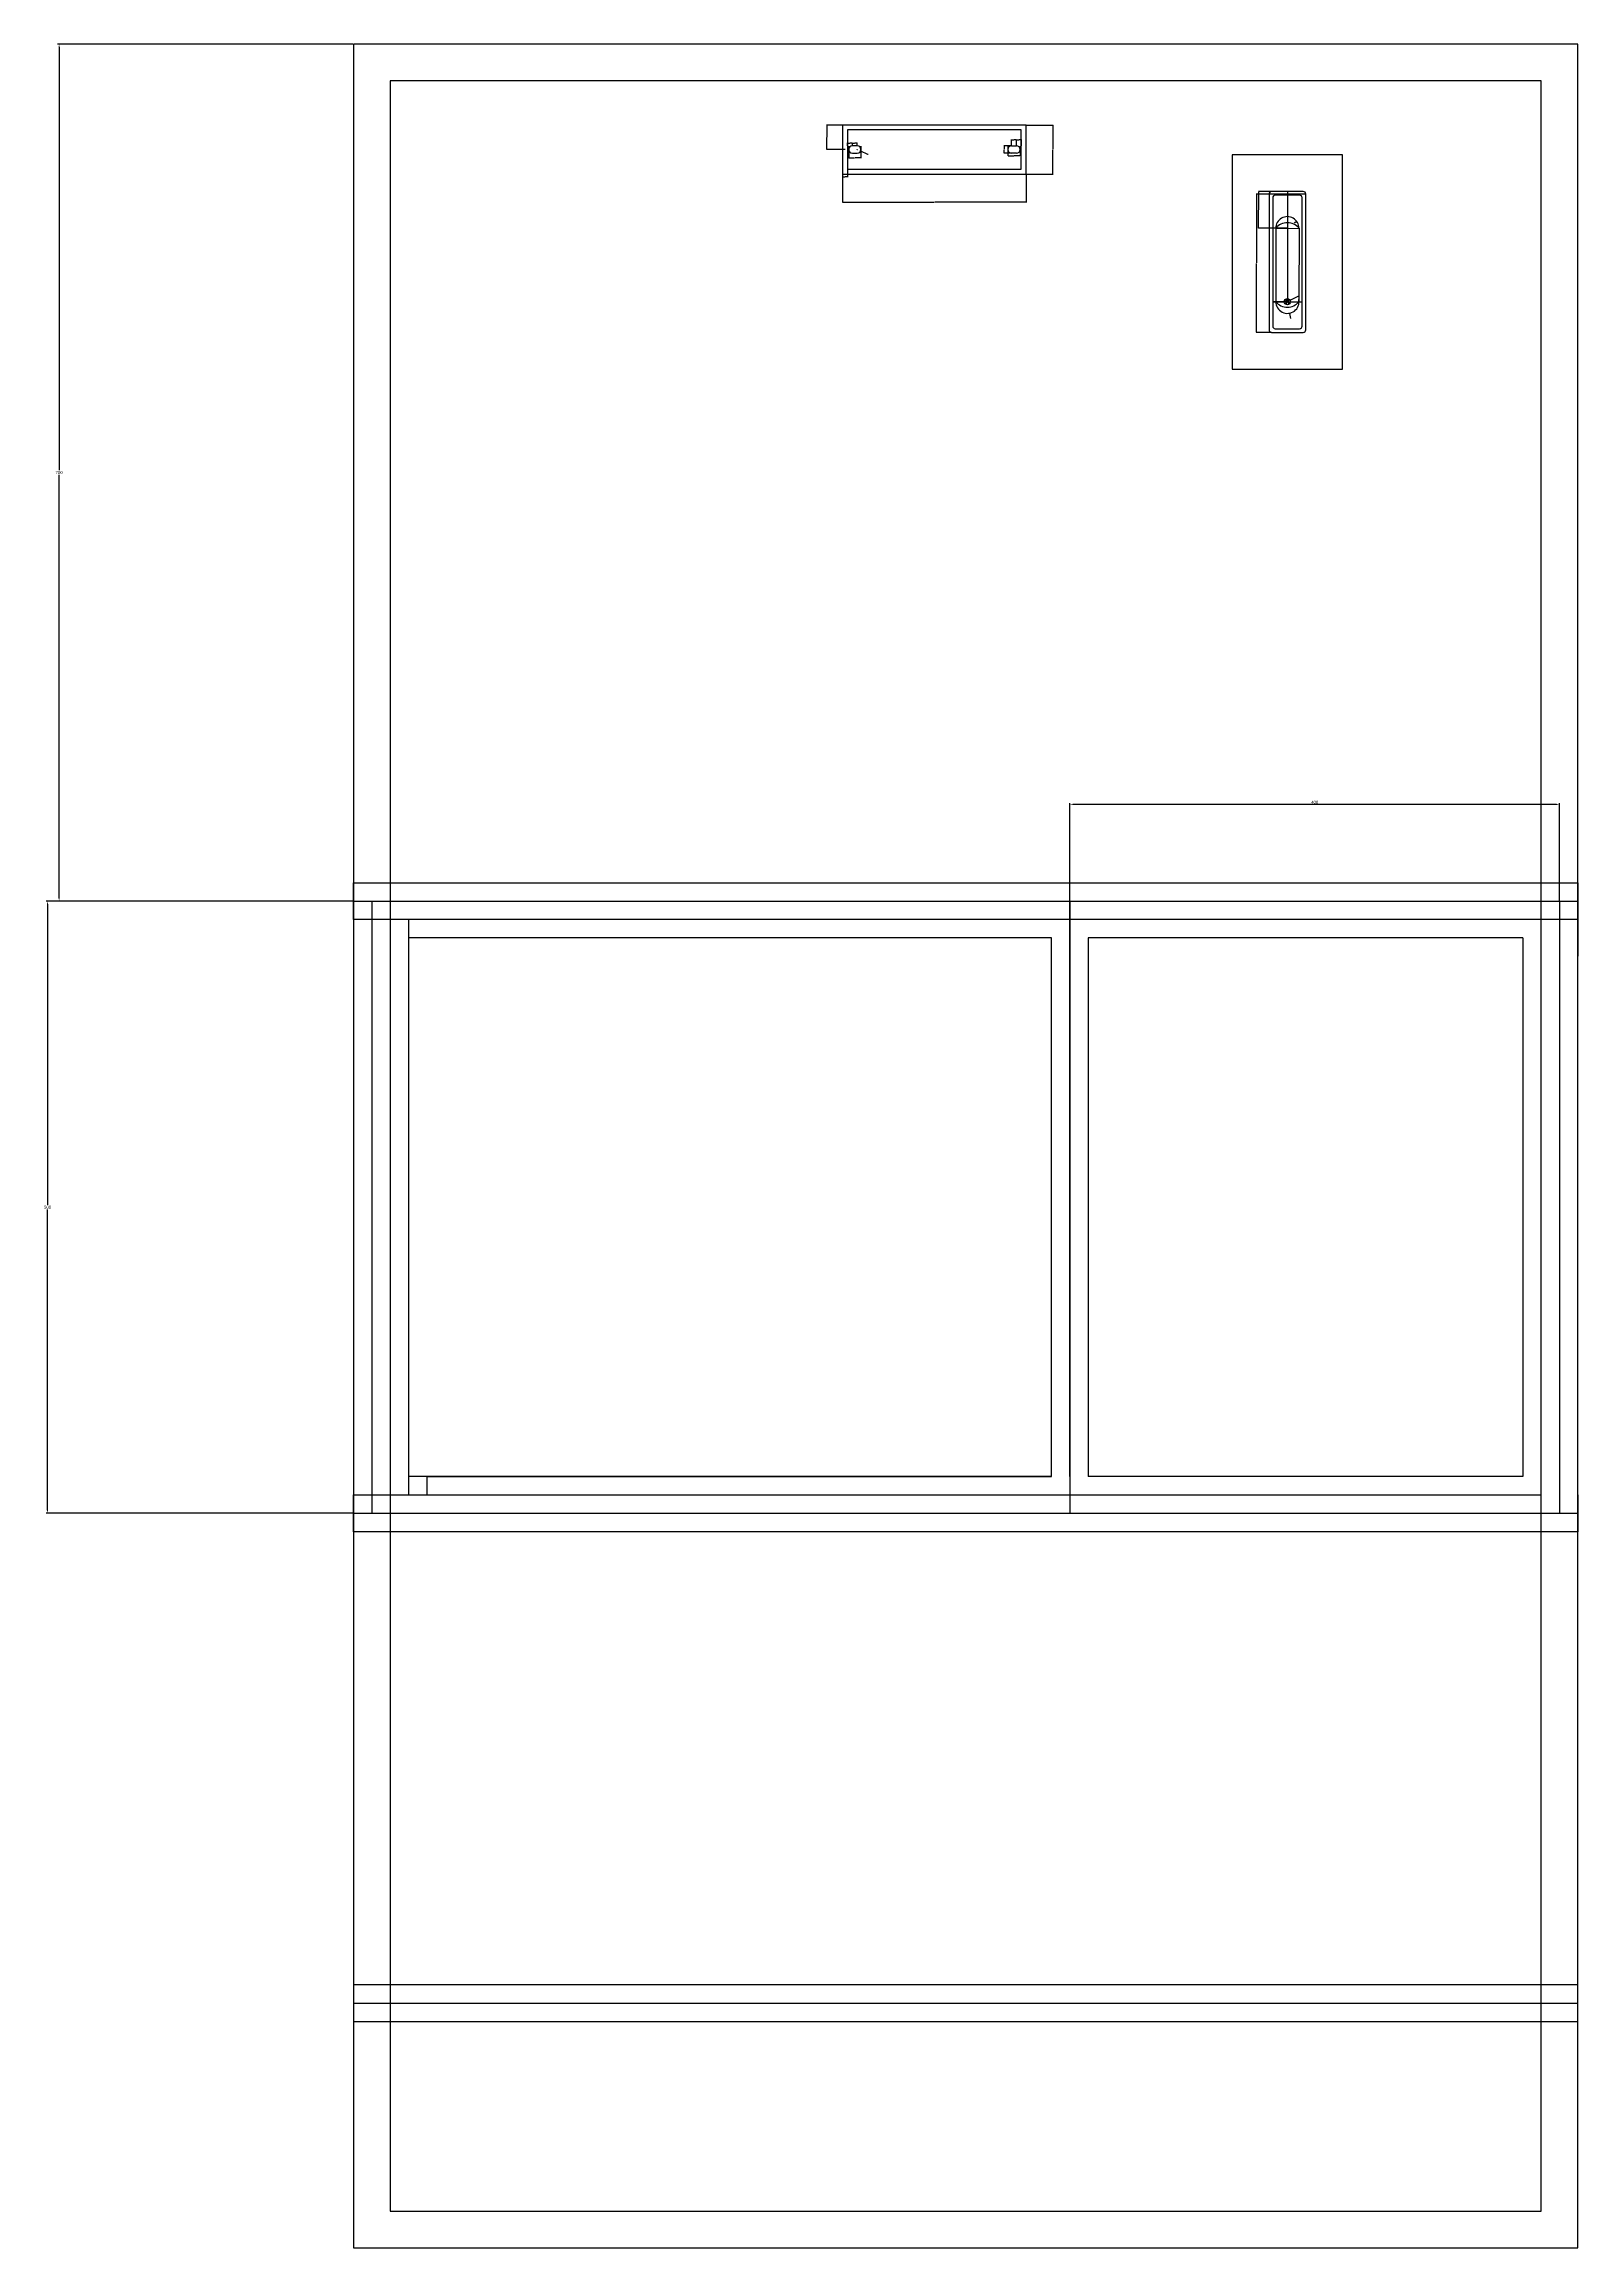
# Model space of a CAD drawing. Header units: millimetres. Extents: x 76 to 12892, y 3949 to 6333.
# Drawn here: x 76 to 1329, y 4391 to 6191 of the extents above; entities that cross this region are included whole.
import ezdxf

# ---------------------------------------------------------------- set-up
doc = ezdxf.new("R2010")
doc.units = ezdxf.units.MM
doc.layers.add('DIMEN', color=102, linetype='Continuous', plot=False)
doc.layers.add('SKALA', color=10, linetype='Continuous')
doc.styles.get("Standard").update_dxf_attribs({"font": 'arial.ttf'})
doc.styles.add('WD', font='Microsoft JhengHei.ttf')
doc.dimstyles.new('-', dxfattribs={"dimtxt": 0.18, "dimasz": 0.18, "dimexe": 0.18, "dimexo": 0.0625, "dimgap": 0.09, "dimtad": 0, "dimtih": 1, "dimtoh": 1, "dimzin": 0, "dimdsep": 46, "dimtxsty": 'WD', "dimcen": 0.09, "dimadec": 0, "dimazin": 0, "dimtfac": 1, "dimtofl": 0, "dimtmove": 2, "dimatfit": 3, "dimfxl": 1, "dimtolj": 1, "dimtzin": 0, "dimarcsym": 0})
doc.dimstyles.get("Standard").update_dxf_attribs({"dimtxt": 0.18, "dimasz": 0.18, "dimexe": 0.18, "dimexo": 0.0625, "dimgap": 0.09, "dimtad": 0, "dimtih": 1, "dimtoh": 1, "dimdec": 4, "dimzin": 0, "dimdsep": 46, "dimtxsty": 'Standard', "dimcen": 0.09, "dimadec": 0, "dimazin": 0, "dimtfac": 1, "dimtdec": 4, "dimtofl": 0, "dimtmove": 0, "dimatfit": 3, "dimfxl": 1, "dimtolj": 1, "dimtzin": 0, "dimarcsym": 0})

# ---------------------------------------------------------------- blocks, each defined once
blk = doc.blocks.new('*D294')
at = {"layer": 'Defpoints', "color": 0, "transparency": 16777216}
for p in [(328.8, 6191.4), (88.3, 5491.4), (328.8, 5491.4)]:
    blk.add_point(p, dxfattribs=at)
at = {"layer": 'DIMEN', "color": 0, "lineweight": -2, "transparency": 16777216}
for p, q in [((328.1, 6191.4), (87.1, 6191.4)), ((88.3, 6188.9), (88.3, 5843.3)), ((88.3, 5493.9), (88.3, 5839.5)), ((328.1, 5491.4), (87.1, 5491.4))]:
    blk.add_line(p, q, dxfattribs=at)
at = {"layer": 'DIMEN', "color": 0, "transparency": 16777216}
for points in [[(87.9, 6188.9), (88.7, 6188.9), (88.3, 6191.4)], [(87.9, 5493.9), (88.7, 5493.9), (88.3, 5491.4)]]:
    blk.add_solid(points, dxfattribs=at)
at = {"layer": 'DIMEN', "color": 0, "transparency": 16777216, "insert": (88.3, 5841.4), "char_height": 2.5, "attachment_point": 5}
blk.add_mtext('\\A1;700', dxfattribs=at)
blk = doc.blocks.new('*D295')
at = {"layer": 'Defpoints', "color": 0, "transparency": 16777216}
for p in [(328.8, 5491.4), (78.9, 4991.4), (328.8, 4991.4)]:
    blk.add_point(p, dxfattribs=at)
at = {"layer": 'DIMEN', "color": 0, "lineweight": -2, "transparency": 16777216}
for p, q in [((328.1, 5491.4), (77.6, 5491.4)), ((78.9, 5488.9), (78.9, 5243.3)), ((78.9, 4993.9), (78.9, 5239.5)), ((328.1, 4991.4), (77.6, 4991.4))]:
    blk.add_line(p, q, dxfattribs=at)
at = {"layer": 'DIMEN', "color": 0, "transparency": 16777216}
for points in [[(78.4, 5488.9), (79.3, 5488.9), (78.9, 5491.4)], [(78.4, 4993.9), (79.3, 4993.9), (78.9, 4991.4)]]:
    blk.add_solid(points, dxfattribs=at)
at = {"layer": 'DIMEN', "color": 0, "transparency": 16777216, "insert": (78.9, 5241.4), "char_height": 2.5, "attachment_point": 5}
blk.add_mtext('\\A1;500', dxfattribs=at)
blk = doc.blocks.new('*D296')
at = {"layer": 'Defpoints', "color": 0, "transparency": 16777216}
for p in [(736.2, 6108.2), (740.2, 6110.4), (740.2, 6108.2)]:
    blk.add_point(p, dxfattribs=at)
at = {"layer": 'DIMEN', "color": 0, "lineweight": -2, "transparency": 16777216}
for p, q in [((736.2, 6108.3), (736.2, 6110.6)), ((736.3, 6110.4), (738, 6110.4)), ((740, 6110.4), (738.3, 6110.4)), ((740.2, 6108.3), (740.2, 6110.6))]:
    blk.add_line(p, q, dxfattribs=at)
at = {"layer": 'DIMEN', "color": 0, "transparency": 16777216}
for points in [[(736.3, 6110.5), (736.3, 6110.4), (736.2, 6110.4)], [(740, 6110.5), (740, 6110.4), (740.2, 6110.4)]]:
    blk.add_solid(points, dxfattribs=at)
at = {"layer": 'DIMEN', "color": 0, "transparency": 16777216, "insert": (738.2, 6110.4), "char_height": 0.18, "attachment_point": 5}
blk.add_mtext('\\A1;4', dxfattribs=at)
blk = doc.blocks.new('*D285')
at = {"layer": 'Defpoints', "color": 0, "transparency": 16777216}
for p in [(732.2, 6110.5), (732.2, 6108.2), (736.2, 6108.2)]:
    blk.add_point(p, dxfattribs=at)
at = {"layer": 'DIMEN', "color": 0, "lineweight": -2, "transparency": 16777216}
for p, q in [((732.2, 6108.3), (732.2, 6110.7)), ((732.3, 6110.5), (734, 6110.5)), ((736, 6110.5), (734.3, 6110.5)), ((736.2, 6108.3), (736.2, 6110.7))]:
    blk.add_line(p, q, dxfattribs=at)
at = {"layer": 'DIMEN', "color": 0, "transparency": 16777216}
for points in [[(732.3, 6110.6), (732.3, 6110.5), (732.2, 6110.5)], [(736, 6110.6), (736, 6110.5), (736.2, 6110.5)]]:
    blk.add_solid(points, dxfattribs=at)
at = {"layer": 'DIMEN', "color": 0, "transparency": 16777216, "insert": (734.2, 6110.5), "char_height": 0.18, "attachment_point": 5}
blk.add_mtext('\\A1;4', dxfattribs=at)
blk = doc.blocks.new('*D286')
at = {"layer": 'Defpoints', "color": 0, "transparency": 16777216}
for p in [(740.2, 6105.2), (742.9, 6104)]:
    blk.add_point(p, dxfattribs=at)
at = {"layer": 'DIMEN', "color": 0, "lineweight": -2, "transparency": 16777216}
for p, q in [((740.1, 6105.2), (740.3, 6105.2)), ((740.2, 6105.1), (740.2, 6105.3)), ((748.9, 6101.3), (743.1, 6103.9)), ((749.1, 6101.3), (748.9, 6101.3))]:
    blk.add_line(p, q, dxfattribs=at)
at = {"layer": 'DIMEN', "color": 0, "transparency": 16777216}
blk.add_solid([(743.1, 6103.9), (743.1, 6103.9), (742.9, 6104)], dxfattribs=at)
at = {"layer": 'DIMEN', "color": 0, "transparency": 16777216, "insert": (749.3, 6101.3), "char_height": 0.18, "attachment_point": 5}
blk.add_mtext('\\A1;R3', dxfattribs=at)
blk = doc.blocks.new('*D287')
at = {"layer": 'Defpoints', "color": 0, "transparency": 16777216}
for p in [(733.2, 6108.2), (743.2, 6108.2), (743.2, 6098.4)]:
    blk.add_point(p, dxfattribs=at)
at = {"layer": 'DIMEN', "color": 0, "lineweight": -2, "transparency": 16777216}
for p, q in [((733.2, 6108.1), (733.2, 6098.3)), ((743.2, 6108.1), (743.2, 6098.3)), ((733.3, 6098.4), (738, 6098.4)), ((743, 6098.4), (738.4, 6098.4))]:
    blk.add_line(p, q, dxfattribs=at)
at = {"layer": 'DIMEN', "color": 0, "transparency": 16777216}
for points in [[(733.3, 6098.5), (733.3, 6098.4), (733.2, 6098.4)], [(743, 6098.5), (743, 6098.4), (743.2, 6098.4)]]:
    blk.add_solid(points, dxfattribs=at)
at = {"layer": 'DIMEN', "color": 0, "transparency": 16777216, "insert": (738.2, 6098.4), "char_height": 0.18, "attachment_point": 5}
blk.add_mtext('\\A1;10', dxfattribs=at)
blk = doc.blocks.new('*D288')
at = {"layer": 'Defpoints', "color": 0, "transparency": 16777216}
for p in [(730.4, 6125.2), (715.3, 6105.2), (730.4, 6105.2)]:
    blk.add_point(p, dxfattribs=at)
at = {"layer": 'DIMEN', "color": 0, "lineweight": -2, "transparency": 16777216}
for p, q in [((730.3, 6125.2), (715.1, 6125.2)), ((715.3, 6125), (715.3, 6115.4)), ((730.3, 6105.2), (715.1, 6105.2)), ((715.3, 6105.4), (715.3, 6115))]:
    blk.add_line(p, q, dxfattribs=at)
at = {"layer": 'DIMEN', "color": 0, "transparency": 16777216}
for points in [[(715.3, 6125), (715.3, 6125), (715.3, 6125.2)], [(715.3, 6105.4), (715.3, 6105.4), (715.3, 6105.2)]]:
    blk.add_solid(points, dxfattribs=at)
at = {"layer": 'DIMEN', "color": 0, "transparency": 16777216, "insert": (715.3, 6115.2), "char_height": 0.18, "attachment_point": 5}
blk.add_mtext('\\A1;20', dxfattribs=at)
blk = doc.blocks.new('*D297')
at = {"layer": 'Defpoints', "color": 0, "transparency": 16777216}
for p in [(728.2, 6085.2), (878.2, 6085.2), (878.2, 6062.2)]:
    blk.add_point(p, dxfattribs=at)
at = {"layer": 'DIMEN', "color": 0, "lineweight": -2, "transparency": 16777216}
for p, q in [((728.2, 6085.1), (728.2, 6062)), ((878.2, 6085.1), (878.2, 6062)), ((728.3, 6062.2), (802.9, 6062.2)), ((878, 6062.2), (803.4, 6062.2))]:
    blk.add_line(p, q, dxfattribs=at)
at = {"layer": 'DIMEN', "color": 0, "transparency": 16777216}
for points in [[(728.3, 6062.2), (728.3, 6062.2), (728.2, 6062.2)], [(878, 6062.2), (878, 6062.2), (878.2, 6062.2)]]:
    blk.add_solid(points, dxfattribs=at)
at = {"layer": 'DIMEN', "color": 0, "transparency": 16777216, "insert": (803.2, 6062.2), "char_height": 0.18, "attachment_point": 5}
blk.add_mtext('\\A1;150', dxfattribs=at)
blk = doc.blocks.new('*D298')
at = {"layer": 'Defpoints', "color": 0, "transparency": 16777216}
for p in [(878.2, 6125.2), (878.2, 6085.2), (900, 6085.2)]:
    blk.add_point(p, dxfattribs=at)
at = {"layer": 'DIMEN', "color": 0, "lineweight": -2, "transparency": 16777216}
for p, q in [((878.2, 6125.2), (900.2, 6125.2)), ((900, 6125), (900, 6105.4)), ((900, 6085.4), (900, 6105)), ((878.2, 6085.2), (900.2, 6085.2))]:
    blk.add_line(p, q, dxfattribs=at)
at = {"layer": 'DIMEN', "color": 0, "transparency": 16777216}
for points in [[(900, 6125), (900, 6125), (900, 6125.2)], [(900, 6085.4), (900, 6085.4), (900, 6085.2)]]:
    blk.add_solid(points, dxfattribs=at)
at = {"layer": 'DIMEN', "color": 0, "transparency": 16777216, "insert": (900, 6105.2), "char_height": 0.18, "attachment_point": 5}
blk.add_mtext('\\A1;40', dxfattribs=at)
blk = doc.blocks.new('*D299')
at = {"layer": 'Defpoints', "color": 0, "transparency": 16777216}
for p in [(913.8, 5570.2), (913.8, 5491.4), (1313.8, 5491.4)]:
    blk.add_point(p, dxfattribs=at)
at = {"layer": 'DIMEN', "color": 0, "lineweight": -2, "transparency": 16777216}
for p, q in [((913.8, 5492), (913.8, 5571.4)), ((1311.3, 5570.2), (916.3, 5570.2)), ((1313.8, 5492), (1313.8, 5571.4))]:
    blk.add_line(p, q, dxfattribs=at)
at = {"layer": 'DIMEN', "color": 0, "transparency": 16777216}
for points in [[(916.3, 5570.6), (916.3, 5569.8), (913.8, 5570.2)], [(1311.3, 5570.6), (1311.3, 5569.8), (1313.8, 5570.2)]]:
    blk.add_solid(points, dxfattribs=at)
at = {"layer": 'DIMEN', "color": 0, "transparency": 16777216, "insert": (1113.8, 5572.1), "char_height": 2.5, "attachment_point": 5}
blk.add_mtext('\\A1;400', dxfattribs=at)
blk = doc.blocks.new('*D300')
at = {"layer": 'Defpoints', "color": 0, "transparency": 16777216}
for p in [(728.2, 6089.2), (732.2, 6089.2), (728.2, 6082.9)]:
    blk.add_point(p, dxfattribs=at)
at = {"layer": 'DIMEN', "color": 0, "lineweight": -2, "transparency": 16777216}
for p, q in [((728.2, 6089.1), (728.2, 6082.7)), ((732.2, 6089.1), (732.2, 6082.7)), ((728.3, 6082.9), (730, 6082.9)), ((732, 6082.9), (730.3, 6082.9))]:
    blk.add_line(p, q, dxfattribs=at)
at = {"layer": 'DIMEN', "color": 0, "transparency": 16777216}
for points in [[(728.3, 6082.9), (728.3, 6082.8), (728.2, 6082.9)], [(732, 6082.9), (732, 6082.8), (732.2, 6082.9)]]:
    blk.add_solid(points, dxfattribs=at)
at = {"layer": 'DIMEN', "color": 0, "transparency": 16777216, "insert": (730.2, 6082.9), "char_height": 0.18, "attachment_point": 5}
blk.add_mtext('\\A1;4', dxfattribs=at)
blk = doc.blocks.new('*D301')
at = {"layer": 'Defpoints', "color": 0, "transparency": 16777216}
for p in [(866.2, 6108.2), (870.2, 6113.2), (870.2, 6108.2)]:
    blk.add_point(p, dxfattribs=at)
at = {"layer": 'DIMEN', "color": 0, "lineweight": -2, "transparency": 16777216}
for p, q in [((866.2, 6108.3), (866.2, 6113.3)), ((866.3, 6113.2), (868, 6113.2)), ((870, 6113.2), (868.3, 6113.2)), ((870.2, 6108.3), (870.2, 6113.3))]:
    blk.add_line(p, q, dxfattribs=at)
at = {"layer": 'DIMEN', "color": 0, "transparency": 16777216}
for points in [[(866.3, 6113.2), (866.3, 6113.1), (866.2, 6113.2)], [(870, 6113.2), (870, 6113.1), (870.2, 6113.2)]]:
    blk.add_solid(points, dxfattribs=at)
at = {"layer": 'DIMEN', "color": 0, "transparency": 16777216, "insert": (868.2, 6113.2), "char_height": 0.18, "attachment_point": 5}
blk.add_mtext('\\A1;4', dxfattribs=at)
blk = doc.blocks.new('*D289')
at = {"layer": 'Defpoints', "color": 0, "transparency": 16777216}
for p in [(860.1, 6102.2), (866.2, 6108.2), (866.2, 6102.2)]:
    blk.add_point(p, dxfattribs=at)
at = {"layer": 'DIMEN', "color": 0, "lineweight": -2, "transparency": 16777216}
for p, q in [((866.1, 6108.2), (859.9, 6108.2)), ((866.1, 6102.2), (859.9, 6102.2)), ((860.1, 6108), (860.1, 6105.4)), ((860.1, 6102.4), (860.1, 6105))]:
    blk.add_line(p, q, dxfattribs=at)
at = {"layer": 'DIMEN', "color": 0, "transparency": 16777216}
for points in [[(860.1, 6108), (860.1, 6108), (860.1, 6108.2)], [(860.1, 6102.4), (860.1, 6102.4), (860.1, 6102.2)]]:
    blk.add_solid(points, dxfattribs=at)
at = {"layer": 'DIMEN', "color": 0, "transparency": 16777216, "insert": (860.1, 6105.2), "char_height": 0.18, "attachment_point": 5}
blk.add_mtext('\\A1;6', dxfattribs=at)
blk = doc.blocks.new('*D290')
at = {"layer": 'Defpoints', "color": 0, "transparency": 16777216}
for p in [(863.2, 6108.2), (873.2, 6108.2), (863.2, 6100.2)]:
    blk.add_point(p, dxfattribs=at)
at = {"layer": 'DIMEN', "color": 0, "lineweight": -2, "transparency": 16777216}
for p, q in [((863.2, 6108.1), (863.2, 6100)), ((873.2, 6108.1), (873.2, 6100)), ((863.3, 6100.2), (868, 6100.2)), ((873, 6100.2), (868.4, 6100.2))]:
    blk.add_line(p, q, dxfattribs=at)
at = {"layer": 'DIMEN', "color": 0, "transparency": 16777216}
for points in [[(863.3, 6100.2), (863.3, 6100.1), (863.2, 6100.2)], [(873, 6100.2), (873, 6100.1), (873.2, 6100.2)]]:
    blk.add_solid(points, dxfattribs=at)
at = {"layer": 'DIMEN', "color": 0, "transparency": 16777216, "insert": (868.2, 6100.2), "char_height": 0.18, "attachment_point": 5}
blk.add_mtext('\\A1;10', dxfattribs=at)
blk = doc.blocks.new('*D291')
at = {"layer": 'Defpoints', "color": 0, "transparency": 16777216}
for p in [(870.2, 6108.2), (874.2, 6113.1), (874.2, 6108.2)]:
    blk.add_point(p, dxfattribs=at)
at = {"layer": 'DIMEN', "color": 0, "lineweight": -2, "transparency": 16777216}
for p, q in [((870.2, 6108.3), (870.2, 6113.3)), ((870.3, 6113.1), (872, 6113.1)), ((874, 6113.1), (872.3, 6113.1)), ((874.2, 6108.3), (874.2, 6113.3))]:
    blk.add_line(p, q, dxfattribs=at)
at = {"layer": 'DIMEN', "color": 0, "transparency": 16777216}
for points in [[(870.3, 6113.2), (870.3, 6113.1), (870.2, 6113.1)], [(874, 6113.2), (874, 6113.1), (874.2, 6113.1)]]:
    blk.add_solid(points, dxfattribs=at)
at = {"layer": 'DIMEN', "color": 0, "transparency": 16777216, "insert": (872.2, 6113.1), "char_height": 0.18, "attachment_point": 5, "style": 'WD'}
blk.add_mtext('\\A1;4', dxfattribs=at)
blk = doc.blocks.new('*D292')
at = {"layer": 'Defpoints', "color": 0, "transparency": 16777216}
for p in [(1091.5, 6040.9), (1099, 6046.7)]:
    blk.add_point(p, dxfattribs=at)
at = {"layer": 'DIMEN', "color": 0, "lineweight": -2, "transparency": 16777216}
for p, q in [((1097.2, 6045.4), (1097.4, 6045.4)), ((1097.4, 6045.4), (1098.9, 6046.6))]:
    blk.add_line(p, q, dxfattribs=at)
at = {"layer": 'DIMEN', "color": 0, "transparency": 16777216}
blk.add_solid([(1098.9, 6046.6), (1098.9, 6046.5), (1099, 6046.7)], dxfattribs=at)
at = {"layer": 'DIMEN', "color": 0, "transparency": 16777216, "insert": (1096.7, 6045.4), "char_height": 0.18, "attachment_point": 5}
blk.add_mtext('\\A1;R9.5000', dxfattribs=at)
blk = doc.blocks.new('*D293')
at = {"layer": 'Defpoints', "color": 0, "transparency": 16777216}
for p in [(1091.5, 5980.9), (1093.3, 5971.6)]:
    blk.add_point(p, dxfattribs=at)
at = {"layer": 'DIMEN', "color": 0, "lineweight": -2, "transparency": 16777216}
for p, q in [((1091.4, 5980.9), (1091.6, 5980.9)), ((1091.5, 5980.8), (1091.5, 5981)), ((1094.2, 5967.1), (1093.4, 5971.4)), ((1094.4, 5967.1), (1094.2, 5967.1))]:
    blk.add_line(p, q, dxfattribs=at)
at = {"layer": 'DIMEN', "color": 0, "transparency": 16777216}
blk.add_solid([(1093.4, 5971.4), (1093.3, 5971.4), (1093.3, 5971.6)], dxfattribs=at)
at = {"layer": 'DIMEN', "color": 0, "transparency": 16777216, "insert": (1095, 5967.1), "char_height": 0.18, "attachment_point": 5}
blk.add_mtext('\\A1;R9.5000', dxfattribs=at)
blk = doc.blocks.new('*D302')
at = {"layer": 'Defpoints', "color": 0, "transparency": 16777216}
for p in [(1091.5, 5980.9), (1093.7, 5982)]:
    blk.add_point(p, dxfattribs=at)
at = {"layer": 'DIMEN', "color": 0, "lineweight": -2, "transparency": 16777216}
for p, q in [((1091.4, 5980.9), (1091.6, 5980.9)), ((1091.5, 5980.8), (1091.5, 5981)), ((1101.2, 5985.8), (1093.9, 5982.1)), ((1101, 5985.8), (1101.2, 5985.8))]:
    blk.add_line(p, q, dxfattribs=at)
at = {"layer": 'DIMEN', "color": 0, "transparency": 16777216}
blk.add_solid([(1093.8, 5982.1), (1093.9, 5982.1), (1093.7, 5982)], dxfattribs=at)
at = {"layer": 'DIMEN', "color": 0, "transparency": 16777216, "insert": (1100.5, 5985.8), "char_height": 0.18, "attachment_point": 5}
blk.add_mtext('\\A1;R2.5000', dxfattribs=at)
blk = doc.blocks.new('*D303')
at = {"layer": 'Defpoints', "color": 0, "transparency": 16777216}
for p in [(1091.5, 5980.9), (1092.2, 5981.6)]:
    blk.add_point(p, dxfattribs=at)
at = {"layer": 'DIMEN', "color": 0, "lineweight": -2, "transparency": 16777216}
for p, q in [((1091, 5980.5), (1092.1, 5981.5)), ((1097, 5980.5), (1091, 5980.5))]:
    blk.add_line(p, q, dxfattribs=at)
at = {"layer": 'DIMEN', "color": 0, "transparency": 16777216}
blk.add_solid([(1092.1, 5981.5), (1092.1, 5981.4), (1092.2, 5981.6)], dxfattribs=at)
at = {"layer": 'DIMEN', "color": 0, "transparency": 16777216, "insert": (1097.6, 5980.5), "char_height": 0.18, "attachment_point": 5}
blk.add_mtext('\\A1;R1.0000', dxfattribs=at)
blk = doc.blocks.new('*D304')
at = {"layer": 'Defpoints', "color": 0, "transparency": 16777216}
for p in [(1106.5, 6068.9), (1066.3, 5955.9), (1078.5, 5955.9)]:
    blk.add_point(p, dxfattribs=at)
at = {"layer": 'DIMEN', "color": 0, "lineweight": -2, "transparency": 16777216}
for p, q in [((1106.4, 6068.9), (1066.1, 6068.9)), ((1066.3, 6068.7), (1066.3, 6012.6)), ((1066.3, 5956.1), (1066.3, 6012.2)), ((1078.4, 5955.9), (1066.1, 5955.9))]:
    blk.add_line(p, q, dxfattribs=at)
at = {"layer": 'DIMEN', "color": 0, "transparency": 16777216}
for points in [[(1066.2, 6068.7), (1066.3, 6068.7), (1066.3, 6068.9)], [(1066.2, 5956.1), (1066.3, 5956.1), (1066.3, 5955.9)]]:
    blk.add_solid(points, dxfattribs=at)
at = {"layer": 'DIMEN', "color": 0, "transparency": 16777216, "insert": (1066.3, 6012.4), "char_height": 0.18, "attachment_point": 5}
blk.add_mtext('\\A1;113', dxfattribs=at)
blk = doc.blocks.new('*D305')
at = {"layer": 'Defpoints', "color": 0, "transparency": 16777216}
for p in [(1091.5, 6070.9), (1068, 6040.9), (1091.5, 6040.9)]:
    blk.add_point(p, dxfattribs=at)
at = {"layer": 'DIMEN', "color": 0, "lineweight": -2, "transparency": 16777216}
for p, q in [((1091.4, 6070.9), (1067.8, 6070.9)), ((1068, 6070.7), (1068, 6056.1)), ((1068, 6041.1), (1068, 6055.7)), ((1091.4, 6040.9), (1067.8, 6040.9))]:
    blk.add_line(p, q, dxfattribs=at)
at = {"layer": 'DIMEN', "color": 0, "transparency": 16777216}
for points in [[(1068, 6070.7), (1068, 6070.7), (1068, 6070.9)], [(1068, 6041.1), (1068, 6041.1), (1068, 6040.9)]]:
    blk.add_solid(points, dxfattribs=at)
at = {"layer": 'DIMEN', "color": 0, "transparency": 16777216, "insert": (1068, 6055.9), "char_height": 0.18, "attachment_point": 5}
blk.add_mtext('\\A1;30', dxfattribs=at)

msp = doc.modelspace()

# ---------------------------------------------------------------- linework, layer by layer
for p, q in [((328.75967, 6191.35767), (328.75967, 5491.35767)), ((740.16537, 6108.20179), (736.16537, 6108.20179)), ((736.16537, 6102.20179), (740.16537, 6102.20179)), ((866.16537, 6108.20179), (870.16537, 6108.20179)), ((870.16537, 6102.20179), (866.16537, 6102.20179)), ((1081.96463, 6040.91439), (1081.96463, 5980.91439)), ((1081.96463, 6040.91439), (1100.96447, 6040.85964)), ((1100.96463, 6040.91439), (1100.79172, 5980.91439)), ((1079.46463, 5980.91439), (1079.46463, 5976.41439)), ((1090.46463, 5980.91439), (1090.46463, 5983.20568)), ((1090.46463, 5983.20568), (1090.46463, 5978.6231)), ((1092.46463, 5980.91439), (1092.46463, 5983.20568)), ((1092.46463, 5983.20568), (1092.46463, 5978.46271)), ((328.75967, 5476.35767), (328.75967, 5506.35767)), ((328.75967, 5506.35767), (1328.75967, 5506.35767)), ((328.75967, 5491.35767), (328.75967, 4991.35767)), ((1328.75967, 5491.35767), (1328.75967, 5506.35767)), ((1328.75967, 5506.35767), (1328.75967, 5491.35767)), ((1328.75967, 5491.35767), (1328.75967, 5476.35767)), ((1328.75967, 5476.35767), (328.75967, 5476.35767)), ((373.75967, 5476.35767), (373.75967, 5006.35767)), ((1328.75967, 5476.35767), (1328.75967, 5446.35767)), ((898.75967, 5461.35767), (373.75967, 5461.35767)), ((898.75967, 5021.35767), (898.75967, 5461.35767)), ((1283.75967, 5461.35767), (928.75967, 5461.35767)), ((928.75967, 5461.35767), (928.75967, 5021.35767)), ((1283.75967, 5461.35767), (1283.75967, 5021.35767)), ((1328.75967, 5006.35767), (1328.75967, 5036.35767)), ((328.75967, 4976.35767), (328.75967, 5006.35767)), ((328.75967, 5006.35767), (1298.75967, 5006.35767)), ((898.75967, 5021.35767), (373.75967, 5021.35767)), ((373.75967, 5006.35767), (898.75967, 5006.35767)), ((388.96223, 5006.35767), (388.96223, 5021.35767)), ((388.96223, 5021.35767), (898.75967, 5021.35767)), ((1283.75967, 5021.35767), (928.75967, 5021.35767)), ((1328.75967, 4991.35767), (1328.75967, 5006.35767)), ((1328.75967, 5006.35767), (1328.75967, 4976.35767)), ((328.75967, 4991.35767), (328.75967, 4591.35767)), ((1328.75967, 4976.35767), (328.75967, 4976.35767)), ((1328.75967, 4606.35767), (328.75967, 4606.35767)), ((328.75967, 4606.35767), (328.75967, 4576.35767)), ((1328.75967, 4591.35767), (1328.75967, 4606.35767)), ((328.75967, 4576.35767), (1328.75967, 4576.35767))]:
    msp.add_line(p, q)
for points in [[(328.75967, 4391.35767), (1328.75967, 4391.35767), (1328.75967, 6191.35767), (328.75967, 6191.35767)], [(358.75967, 4421.35767), (1298.75967, 4421.35767), (1298.75967, 6161.35767), (358.75967, 6161.35767)], [(728.16537, 6085.20179), (878.16537, 6085.20179), (878.16537, 6125.20179), (728.16537, 6125.20179)], [(732.16537, 6089.20179), (874.16537, 6089.20179), (874.16537, 6121.20179), (732.16537, 6121.20179)], [(1046.46463, 5925.91439), (1136.46463, 5925.91439), (1136.46463, 6100.91439), (1046.46463, 6100.91439)]]:
    msp.add_lwpolyline(points, close=True)
for points in [[(1078.46463, 5955.91439), (1104.46463, 5955.91439, 0.4142135624), (1106.46463, 5957.91439), (1106.46463, 6068.91439, 0.4142135624), (1104.46463, 6070.91439), (1078.46463, 6070.91439, 0.4142135624), (1076.46463, 6068.91439), (1076.46463, 5957.91439, 0.4142135624)], [(1081.46463, 5958.91439), (1101.46463, 5958.91439, 0.4142135624), (1103.46463, 5960.91439), (1103.46463, 6065.91439, 0.4142135624), (1101.46463, 6067.91439), (1081.46463, 6067.91439, 0.4142135624), (1079.46463, 6065.91439), (1079.46463, 5960.91439, 0.4142135624)]]:
    msp.add_lwpolyline(points, format="xyb", close=True)
for radius in [2.5, 1]:
    msp.add_circle((1091.46463, 5980.91439), radius)
for centre, radius, start, end in [((736.16537, 6105.20179), 3, 90, 270), ((740.16537, 6105.20179), 3, 270, 90), ((866.16537, 6105.20179), 3, 90, 270), ((870.16537, 6105.20179), 3, 270, 90), ((1091.46463, 6040.91439), 9.5, 359.66978255, 180), ((1091.46463, 6033.1291), 12.33191, 39.61384938, 140.38615062), ((1091.46463, 5980.91439), 9.5, 180, 10.78416785), ((1091.46463, 5988.77734), 12.33191, 219.61384938, 320.38615062)]:
    msp.add_arc(centre, radius, start, end)
at = {"layer": 'DIMEN'}
for p, q in [((878.16537, 6125.20179), (876.16537, 6125.20179)), ((1091.46463, 6070.91439), (1091.46463, 6040.91439))]:
    msp.add_line(p, q, dxfattribs=at)
at = {"layer": 'SKALA'}
for p, q in [((1091.46463, 6053.2463), (1091.46463, 5993.2463)), ((1091.46463, 6040.91439), (1091.46463, 5980.91439)), ((1091.46463, 5980.91439), (1079.46463, 5980.91439)), ((1079.46463, 5980.91439), (1103.46463, 5980.91439)), ((328.75967, 5491.35767), (1328.75967, 5491.35767)), ((328.75967, 5491.35767), (343.75967, 5491.35767)), ((343.75967, 5491.35767), (343.75967, 4991.35767)), ((913.75967, 5461.35767), (913.75967, 5491.35767)), ((913.75967, 5491.35767), (913.75967, 4991.35767)), ((1298.75967, 5491.35767), (1313.75967, 5491.35767)), ((1313.75967, 5491.35767), (1313.75967, 4991.35767)), ((913.75967, 5021.35767), (913.75967, 5461.35767)), ((328.75967, 4991.35767), (1328.75967, 4991.35767)), ((328.75967, 4591.35767), (1328.75967, 4591.35767))]:
    msp.add_line(p, q, dxfattribs=at)

# ---------------------------------------------------------------- dimensions: what is measured, and where the dimension line sits
at = {"layer": 'DIMEN'}
for base, p1, p2, override, picture, middle in [((88.31247, 5491.35767), (328.75967, 6191.35767), (328.75967, 5491.35767), {"dimtxt": 2.5, "dimasz": 2.5, "dimexe": 1.25, "dimexo": 0.625, "dimgap": 0.625, "dimtad": 1, "dimtoh": 0, "dimdec": 4, "dimzin": 8, "dimlunit": 6, "dimtxsty": 'Standard', "dimcen": 2.5, "dimtdec": 4, "dimtofl": 1, "dimtmove": 0, "dimtvp": 1}, '*D294', (88.31247, 5841.35767)), ((715.28013, 6105.20179), (730.38236, 6125.20179), (730.38236, 6105.20179), {"dimdec": 0}, '*D288', (715.28013, 6115.20179)), ((899.98296, 6085.20179), (878.16537, 6125.20179), (878.16537, 6085.20179), {"dimdec": 0}, '*D298', (899.98296, 6105.20179)), ((860.09464, 6102.20179), (866.16537, 6108.20179), (866.16537, 6102.20179), {"dimdec": 0}, '*D289', (860.09464, 6105.20179)), ((1066.25262, 5955.91439), (1106.46463, 6068.91439), (1078.46463, 5955.91439), {"dimdec": 0}, '*D304', (1066.25262, 6012.41439)), ((1067.99597, 6040.88702), (1091.46463, 6070.91439), (1091.46463, 6040.88702), {"dimdec": 0}, '*D305', (1067.99597, 6055.9007)), ((78.86106, 4991.35767), (328.75967, 5491.35767), (328.75967, 4991.35767), {"dimtxt": 2.5, "dimasz": 2.5, "dimexe": 1.25, "dimexo": 0.625, "dimgap": 0.625, "dimtad": 1, "dimtoh": 0, "dimdec": 4, "dimzin": 8, "dimlunit": 6, "dimtxsty": 'Standard', "dimcen": 2.5, "dimtdec": 4, "dimtofl": 1, "dimtmove": 0, "dimtvp": 1}, '*D295', (78.86106, 5241.35767))]:
    dim = msp.add_linear_dim(base=base, p1=p1, p2=p2, angle=90, dimstyle='Standard', override=override, dxfattribs=at)
    dim.commit()
    dim.dimension.update_dxf_attribs({"geometry": picture, "text_midpoint": middle})
for base, p1, p2, picture, middle in [((732.16537, 6110.52236), (736.16537, 6108.20179), (732.16537, 6108.20179), '*D285', (734.16537, 6110.52236)), ((743.16537, 6098.44539), (733.16537, 6108.20179), (743.16537, 6108.20179), '*D287', (738.16537, 6098.44539)), ((740.16537, 6110.43452), (736.16537, 6108.20179), (740.16537, 6108.20179), '*D296', (738.16537, 6110.43452)), ((728.16537, 6082.87807), (732.16537, 6089.20179), (728.16537, 6089.20179), '*D300', (730.16537, 6082.87807))]:
    dim = msp.add_linear_dim(base=base, p1=p1, p2=p2, dimstyle='Standard', override={"dimdec": 0}, dxfattribs=at)
    dim.commit()
    dim.dimension.update_dxf_attribs({"geometry": picture, "text_midpoint": middle, "dimtype": 160})
dim = msp.add_radius_dim(center=(740.16537, 6105.20179), mpoint=(742.90988, 6103.9903), dimstyle='Standard', override={"dimdec": 0}, dxfattribs=at)
dim.commit()
dim.dimension.update_dxf_attribs({"geometry": '*D286', "text_midpoint": (749.33075, 6101.33924), "dimtype": 164})
for base, p1, p2, dimstyle, override, picture, middle in [((863.16537, 6100.1736), (873.16537, 6108.20179), (863.16537, 6108.20179), 'Standard', {"dimdec": 0}, '*D290', (868.16537, 6100.1736)), ((870.16537, 6113.16526), (866.16537, 6108.20179), (870.16537, 6108.20179), 'Standard', {"dimdec": 0}, '*D301', (868.16537, 6113.16526)), ((874.16537, 6113.13815), (870.16537, 6108.20179), (874.16537, 6108.20179), '-', {"dimdec": 0}, '*D291', (872.16537, 6113.13815)), ((878.16537, 6062.18684), (728.16537, 6085.20179), (878.16537, 6085.20179), 'Standard', {"dimdec": 0}, '*D297', (803.16537, 6062.18684)), ((913.75967, 5570.19353), (1313.75967, 5491.35767), (913.75967, 5491.35767), 'Standard', {"dimtxt": 2.5, "dimasz": 2.5, "dimexe": 1.25, "dimexo": 0.625, "dimgap": 0.625, "dimtad": 1, "dimtoh": 0, "dimdec": 4, "dimzin": 8, "dimlunit": 6, "dimtxsty": 'Standard', "dimcen": 2.5, "dimtdec": 4, "dimtofl": 1, "dimtmove": 0, "dimtvp": 1}, '*D299', (1113.75967, 5572.09497))]:
    dim = msp.add_linear_dim(base=base, p1=p1, p2=p2, dimstyle=dimstyle, override=override, dxfattribs=at)
    dim.commit()
    dim.dimension.update_dxf_attribs({"geometry": picture, "text_midpoint": middle})
for center, mpoint, picture, middle in [((1091.46463, 6040.91439), (1099.02697, 6046.66425), '*D292', (1096.66506, 6045.42305)), ((1091.46463, 5980.91439), (1092.21908, 5981.57075), '*D303', (1097.58777, 5980.51333)), ((1091.46463, 5980.91439), (1093.70072, 5982.03236), '*D302', (1100.45729, 5985.77511)), ((1091.46463, 5980.91439), (1093.32334, 5971.598), '*D293', (1094.9549, 5967.07639))]:
    dim = msp.add_radius_dim(center=center, mpoint=mpoint, dimstyle='Standard', dxfattribs=at)
    dim.commit()
    dim.dimension.update_dxf_attribs({"geometry": picture, "text_midpoint": middle, "dimtype": 164})

doc.saveas('drawing.dxf')
